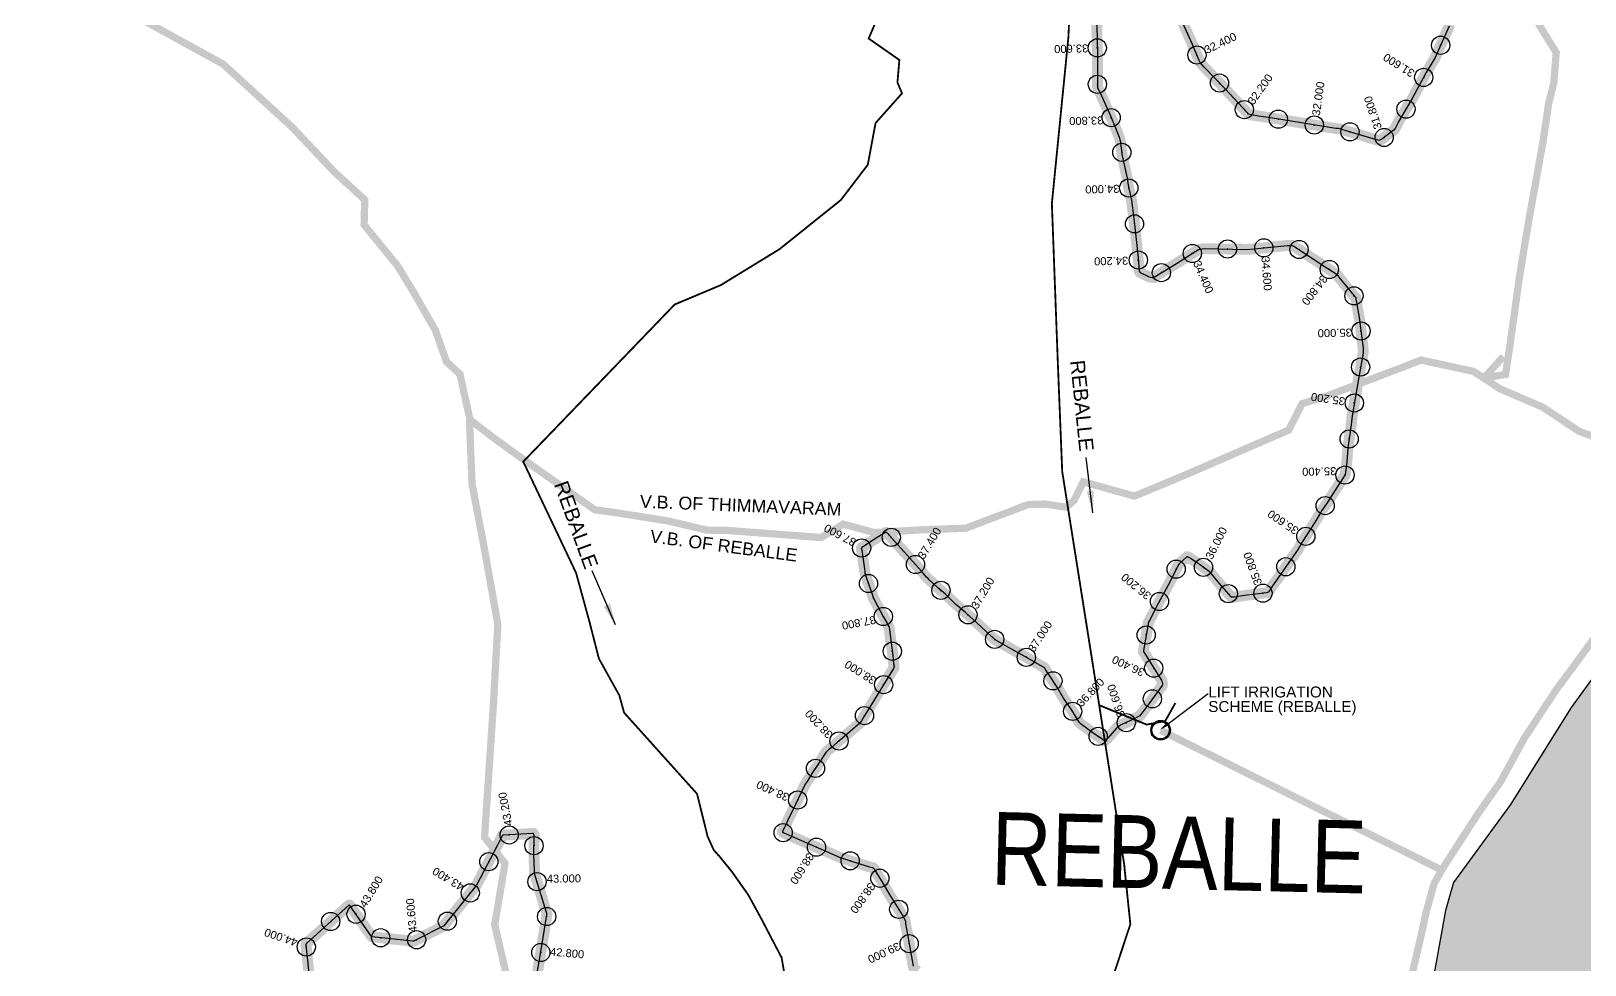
# Model space of a CAD drawing. Header units: millimetres. Extents: x 345922 to 402103, y 1833175 to 1858598.
# Drawn here: x 386246 to 390517, y 1841597 to 1844162 of the extents above; entities that cross this region are included whole.
import ezdxf
from ezdxf import colors
from ezdxf.entities.mleader import LeaderData, LeaderLine
from ezdxf.math import Vec2, Vec3

# ---------------------------------------------------------------- set-up
doc = ezdxf.new("R2010")
doc.units = ezdxf.units.MM
doc.header["$PDMODE"] = 32
doc.header["$PDSIZE"] = 50
doc.linetypes.add('JIS_02_1.0', pattern=[2, 1, -1])
for name, color, linetype in [('BND', 160, 'Continuous'), ('FRL', 3, 'Continuous'), ('points', 161, 'Continuous'), ('ROAD', 1, 'Continuous'), ('ROADS', 10, 'Continuous'), ('STREAM111', 4, 'Continuous'), ('TEXT', 7, 'Continuous')]:
    doc.layers.add(name, color=color, linetype=linetype)
doc.styles.add('FONT1', font='Arial')
doc.styles.get("Standard").update_dxf_attribs({"font": 'arial.ttf'})
doc.styles.add('style1', font='')
doc.styles.get('style1').set_extended_font_data('Bahnschrift Condensed')
doc.dimstyles.get("Standard").update_dxf_attribs({"dimtxt": 0.18, "dimasz": 0.18, "dimexe": 0.18, "dimexo": 0.0625, "dimgap": 0.09, "dimtad": 0, "dimtih": 1, "dimtoh": 1, "dimdec": 4, "dimzin": 0, "dimdsep": 46, "dimtxsty": 'Standard', "dimcen": 0.09, "dimadec": 0, "dimazin": 0, "dimtfac": 1, "dimtdec": 4, "dimtofl": 0, "dimtmove": 0, "dimatfit": 3, "dimfxl": 1, "dimtolj": 1, "dimtzin": 0, "dimarcsym": 0})

msp = doc.modelspace()

# ---------------------------------------------------------------- hatches: boundary and pattern name
at = {"linetype": 'Continuous'}
h = msp.add_hatch(color=190, dxfattribs=at)
edge = h.paths.add_edge_path(flags=16)
edge.add_arc((389350.7, 1842241.5), 23.8, 0, 360)
edge = h.paths.add_edge_path()
edge.add_arc((389350.7, 1842241.5), 26.9, 0, 360)
at = {"layer": 'STREAM111'}
h = msp.add_hatch(dxfattribs=at)
h.set_pattern_fill('DASH', color=4, scale=500, angle=45)
h.set_pattern_definition([(45, (0, 0), (7e-15, 88.3883476), [62.5, -62.5])])
h.paths.add_polyline_path([(375577, 1846618.8), (375905.4, 1846141.8), (376031.5, 1846235.4), (376238.7, 1846424), (376382.2, 1846548.7), (376544.5, 1846617.3), (376756.8, 1846710.8), (376931.6, 1846810.6), (377193.7, 1846997.7), (377346.3, 1847086.8), (377459.5, 1847142.5), (377543.2, 1847175), (377659.5, 1847195.2), (377800.6, 1847190.5), (377901.4, 1847168.9), (378061.1, 1847130.1), (378219.3, 1847068.2), (378488.3, 1847005.6), (378706.8, 1846933.8), (378853.6, 1846904.2), (379034.7, 1846840.3), (379412.9, 1846644.8), (379594, 1846566.8), (379861.6, 1846395.3), (380024.5, 1846245.1), (380277.1, 1845924.8), (380518.5, 1845543), (380731.7, 1845233.6), (380941.3, 1844797.4), (381122.3, 1844516.1), (381283.2, 1844222.8), (381319.4, 1843917.4), (381330.9, 1843655.6), (381348.5, 1843538.7), (381406.4, 1843204.5), (381427.2, 1843118), (381444.9, 1842896.9), (381490.1, 1842511), (381515.8, 1842328.4), (381541.3, 1842152.2), (381625.4, 1842051.3), (381644.8, 1841996.5), (381683.5, 1841927.1), (381698.1, 1841890), (381706.2, 1841848.1), (381706.2, 1841793.2), (381703, 1841666.6), (381725.6, 1841523.1), (381745, 1841410.2), (381762.7, 1841332.7), (381772.4, 1841274.7), (381783.7, 1841215), (381804.7, 1841158.5), (381885.8, 1841027.5), (381890.9, 1840970.9), (381904.1, 1840945.6), (381922.3, 1840918.3), (381944.6, 1840888.9), (381984.1, 1840845.4), (382067.9, 1840717.8), (382204.5, 1840565.2), (382288.3, 1840481.8), (382319.9, 1840433.9), (382347.5, 1840401.3), (382362.8, 1840378.9), (382390.3, 1840337.2), (382486.1, 1840296.4), (382532, 1840263.8), (382557.5, 1840237.4), (382590.7, 1840185.5), (382612.4, 1840149.3), (382645.5, 1840112.1), (382685.8, 1840086.3), (382734.4, 1840036.8), (382779.8, 1839993.4), (382838.8, 1839938.7), (382866.7, 1839905.7), (382931, 1839840.8), (382950.6, 1839794.4), (382998.2, 1839728.3), (383021.9, 1839679.8), (383041.6, 1839657), (383066.4, 1839638.5), (383092.2, 1839609.6), (383146, 1839521.8), (383230.4, 1839422.7), (383300.5, 1839363.2), (383351.5, 1839325.2), (383419, 1839286.7), (383500.2, 1839236.9), (383636.7, 1839211.5), (383757.6, 1839162.1), (383807, 1839124.3), (383841.7, 1839089.7), (383891.1, 1839047.7), (383925.8, 1839026.6), (384066.7, 1838990.9), (384297, 1838951.8), (384446.8, 1838919.1), (384529, 1838924.4), (384578.6, 1838939.1), (384622.9, 1838958.1), (384703.1, 1838953.9), (384975.7, 1838918.9), (385028.3, 1838895.6), (385074.9, 1838872.4), (385120.2, 1838851.1), (385227.6, 1838825.7), (385379, 1838824.7), (385407.7, 1838833.2), (385470.6, 1838854.5), (385533.5, 1838869.4), (385621.9, 1838867.3), (385756.2, 1838836.4), (385847.9, 1838816.2), (385948.9, 1838831.9), (386045.9, 1838831.9), (386102.4, 1838839.4), (386171.6, 1838852.2), (386230.2, 1838890.5), (386358.1, 1838899), (386408.2, 1838913.9), (386662.3, 1839013.8), (386777.9, 1839042.9), (386930.5, 1839097), (387043.9, 1839128.3), (387113, 1839133.7), (387166, 1839114.3), (387196.2, 1839098.1), (387250.2, 1839091.6), (387322.6, 1839089.5), (387561.1, 1839129.6), (387680.3, 1839140), (387815.1, 1839162.4), (387899.8, 1839178), (388210.9, 1839361.6), (388399.6, 1839422.5), (388566, 1839533.4), (388799.1, 1839644.2), (389371, 1839940.5), (389756.6, 1840142), (389900.1, 1840276.4), (390324.9, 1840968), (390748.2, 1841448.1), (391056.6, 1841849.3), (391459.4, 1842404.7), (391904.2, 1842927.8), (392069.2, 1843171.4), (392485.8, 1843818.6), (392665.2, 1844076.6), (392851.7, 1844456.3), (392988.3, 1844852.8), (393124.6, 1845254.1), (393253.7, 1845734.1), (393347, 1845920.4), (393433.7, 1846339), (393519.8, 1846747.4), (393684.8, 1847048.3), (393792.4, 1847206), (393928.7, 1847363.6), (394057.8, 1847442.4), (394690.4, 1847518.3), (395448.9, 1847598.5), (396554.7, 1848008.1), (396750.1, 1848154.6), (396882.2, 1848696.2), (396998.6, 1849328), (397493.6, 1849874.6), (397666.7, 1850001.3), (397769.7, 1850075.5), (397872.7, 1850221.3), (397978.5, 1850318.4), (398124.4, 1850467), (398253.1, 1850527), (398453.4, 1850613.8), (398605.1, 1850696.7), (398776.7, 1850770.7), (398912.1, 1850837.5), (399129.8, 1850947), (399345.5, 1851093.7), (399447, 1851144.3), (399656.3, 1851546), (399796.8, 1851759.2), (399813.2, 1851864.9), (399835.8, 1852149.9), (399859.2, 1852292.8), (399859.2, 1852365.6), (399847.5, 1852406.5), (399803.7, 1852514.3), (399735, 1852682), (399669.1, 1852885.3), (399610.5, 1853028.4), (399606.8, 1853088.8), (399610.5, 1853132.7), (399625.1, 1853189.3), (399657.4, 1853422.3), (399759.3, 1853772.8), (399801.7, 1853877.8), (399834.9, 1853953.3), (399922.5, 1854201.1), (400051.7, 1854553.4), (400103.9, 1854675.2), (400167.8, 1854785.3), (400295.4, 1854965), (400394.1, 1855092.5), (400486.9, 1855202.6), (400574, 1855289.6), (400655.2, 1855393.9), (400707.5, 1855480.9), (400788.7, 1855591), (400829.3, 1855695.3), (400800.3, 1855747.5), (400655.2, 1855834.5), (400626.2, 1855863.4), (400475.3, 1855921.4), (400262, 1855954.7), (400123.2, 1855775.6), (400036.4, 1855706.3), (399938.1, 1855579.2), (399782, 1855423.2), (399782, 1855423.2), (399648.9, 1855290.3), (399544.8, 1855157.5), (399418.3, 1854904.9), (399398, 1854857.5), (399382.2, 1854794.4), (399359.5, 1854653.6), (399370.8, 1854628.7), (399393.4, 1854592.6), (399431.8, 1854561), (399461.2, 1854524.9), (399486.1, 1854491), (399510.9, 1854439.1), (399508.6, 1854333.1), (399513.2, 1854247.3), (399517.7, 1854195.4), (399517.7, 1854129.9), (399495.1, 1854035.1), (399461.5, 1853962.7), (399343.9, 1853750), (399263.5, 1853571.4), (399239.7, 1853370.5), (399220.4, 1853181.5), (399229.4, 1853051.9), (399268, 1852935.8), (399303.8, 1852807.7), (399323.1, 1852715.6), (399355.9, 1852663.3), (399408, 1852504), (399435.5, 1852295.4), (399444.3, 1852095.2), (399425.1, 1851906.9), (399354.7, 1851736.8), (399314.8, 1851679.3), (399208.3, 1851550.6), (399103.4, 1851439.9), (398851.1, 1851234.4), (398759, 1851183.3), (398642, 1851136.6), (398430, 1851062.1), (398310.6, 1851006.6), (398217.3, 1850949.8), (398099.3, 1850866.9), (397882, 1850781.9), (397832.4, 1850725.1), (397804.7, 1850668.3), (397772.7, 1850586.8), (397755.2, 1850512.6), (397725.6, 1850420.7), (397686.4, 1850352.5), (397621.1, 1850272.7), (397440.6, 1850242.4), (397285.9, 1850243.2), (397222.7, 1850203.9), (397132.9, 1850125.4), (397007.8, 1849982.1), (396842.7, 1849749.6), (396827, 1849662.4), (396744.1, 1849438.2), (396635.8, 1849147.2), (396517.9, 1848864.6), (396474.6, 1848746.2), (396409, 1848626), (396335.1, 1848509), (396254.3, 1848417.1), (396026.7, 1848336.1), (395843.1, 1848284), (395795.2, 1848276.2), (395731.5, 1848257.9), (395645.2, 1848207.4), (395580.7, 1848158.7), (395423.7, 1848103.6), (395304.2, 1848033.8), (395205.7, 1847985.1), (395069.7, 1847925.5), (394998.5, 1847894.3), (394932.4, 1847853.5), (394657.7, 1847849.7), (394443.5, 1847865.1), (394158.1, 1847834.1), (393974.8, 1847763.5), (393824.4, 1847659.5), (393622.8, 1847494.9), (393458.2, 1847317.9), (393348.5, 1847179.9), (393155.3, 1846958), (392957.7, 1846727.4), (392773.2, 1846494.6), (392707.4, 1846387.2), (392630.4, 1846172.7), (392582.4, 1845941.2), (392553.8, 1845802.6), (392518.9, 1845722), (392446.9, 1845405.9), (392399, 1845166.1), (392333.7, 1844840.7), (392279.5, 1844693.2), (392170.9, 1844560.9), (392036.2, 1844326.3), (391942.7, 1844121.8), (391762.4, 1843813.2), (391599.4, 1843500.4), (391377.7, 1843259.1), (391013.5, 1842919.1), (390889.6, 1842795.5), (390654.6, 1842545.6), (390479.3, 1842304.1), (390312.8, 1842037.2), (390155.3, 1841823.2), (390133.9, 1841745.9), (390094.4, 1841528.7), (390016, 1841369.3), (389854.1, 1841171.9), (389790.5, 1841124.2), (389737.5, 1841060.7), (389616.7, 1840935.9), (389554.5, 1840853.8), (389431.9, 1840667.9), (389330.5, 1840558.2), (389163.6, 1840421), (389065.2, 1840318.8), (388934, 1840254.6), (388805.5, 1840207.4), (388651.7, 1840153.5), (388550.7, 1840125.9), (388422.1, 1840107.6), (388315.5, 1840090.3), (388267, 1840070.6), (388208, 1840043.1), (388107, 1839952.7), (388032.3, 1839887.1), (388024.6, 1839887.1), (387989.9, 1839894.9), (387961.6, 1839906.4), (387939.7, 1839905.1), (387902.5, 1839879.4), (387787.8, 1839816.4), (387706.8, 1839759.9), (387490.6, 1839667.2), (387271.9, 1839588.7), (387053.1, 1839523), (386750.8, 1839429.1), (386619.7, 1839389.3), (386412.6, 1839330.1), (386257, 1839312.1), (386131, 1839313.4), (386061.6, 1839312.1), (385958.9, 1839324.9), (385856.2, 1839340.8), (385803.7, 1839365.4), (385776.7, 1839367), (385728.9, 1839370.2), (385666.9, 1839365.4), (385560.1, 1839362.2), (385549.8, 1839364.6), (385538.6, 1839370.9), (385530.7, 1839380.5), (385511.6, 1839382.9), (385489.3, 1839378.9), (385320.8, 1839396.6), (384973.2, 1839431.9), (384691.7, 1839436.7), (384652.3, 1839428.5), (384641, 1839428.5), (384631, 1839409.7), (384602.1, 1839406), (384454, 1839422.3), (384211.5, 1839496.4), (384038.2, 1839567.8), (383876.1, 1839675.9), (383766.9, 1839732.3), (383620.2, 1839824.7), (383568.5, 1839862.4), (383475, 1839969.7), (383347.6, 1840109.2), (383210.5, 1840248.2), (383043.3, 1840405.5), (382951.8, 1840496.9), (382812.5, 1840698), (382768.8, 1840763.5), (382727, 1840807.2), (382689.3, 1840854.8), (382659.4, 1840902.5), (382572.6, 1840983.4), (382548, 1841001.9), (382509.7, 1841020.4), (382473.9, 1841036.4), (382449.2, 1841043.8), (382414.7, 1841043.8), (382403.6, 1841038.9), (382387.5, 1841029), (382361.6, 1841016.7), (382344.3, 1841017.9), (382325.8, 1841020.4), (382313.5, 1841022.8), (382299.9, 1841029), (382293.7, 1841031.5), (382281.4, 1841043.8), (382270.3, 1841069.7), (382235.7, 1841140.3), (382233.2, 1841157.6), (382225.8, 1841182.2), (382218.4, 1841209.3), (382218.4, 1841269.7), (382214.7, 1841289.5), (382196.2, 1841365.1), (382194.9, 1841382.3), (382188.8, 1841418.1), (382181.4, 1841441.5), (382175.2, 1841463.7), (382167.8, 1841488.4), (382157.9, 1841508.1), (382132, 1841542.6), (382095.8, 1841609.8), (382067.6, 1841624.5), (382040.6, 1841631.8), (382002.6, 1841639.2), (381977.6, 1841647.8), (381941.9, 1841666.8), (381925.2, 1841694.3), (381913.2, 1841728.9), (381885.7, 1841819.8), (381860.5, 1841928.9), (381859.3, 1841955.3), (381859.3, 1841969.6), (381860.5, 1841992.3), (381882.1, 1842041.3), (381908.4, 1842121.8), (381915.6, 1842150.5), (381916.8, 1842172.1), (381908.4, 1842199.6), (381875.3, 1842269), (381865.7, 1842297.6), (381844.7, 1842335.7), (381821.8, 1842381.8), (381818, 1842437.1), (381812.2, 1842571.1), (381812.2, 1842645.5), (381818, 1842779.4), (381819.9, 1842857.6), (381835.1, 1842926.2), (381842.8, 1843075.5), (381837.1, 1843144.2), (381825.6, 1843199.4), (381797, 1843308.1), (381794.3, 1843356.2), (381785.9, 1843407.5), (381779.9, 1843469.5), (381770.4, 1843551.7), (381766.8, 1843698.6), (381753.7, 1843798.7), (381716.3, 1843823), (381667.3, 1843941.1), (381622.7, 1844089.8), (381544.4, 1844421.8), (381503.4, 1844633.7), (381417.8, 1844942.2), (381392.4, 1845025), (381249.5, 1845377.7), (381113, 1845632.5), (380988.4, 1845905.1), (380881.7, 1846142.1), (380609.3, 1846442.2), (380390.8, 1846651.7), (380281.8, 1846776.7), (380168.3, 1846846.2), (380063.9, 1846871.7), (379950.4, 1846878.6), (379704.1, 1846971.8), (379507.1, 1847032), (379182.5, 1847129.2), (378882.2, 1847227.8), (378763.4, 1847285.7), (378605.5, 1847358), (378396.6, 1847426.4), (378228.5, 1847472.7), (378090.9, 1847507.4), (377969.2, 1847532), (377732.5, 1847550.2), (377636.5, 1847552.4), (377526.7, 1847538.7), (377490.1, 1847513.6), (377437.5, 1847506.8), (377378.1, 1847511.3), (377263.7, 1847522.7), (377211.1, 1847513.6), (377158.6, 1847502.2), (377071.7, 1847483.9), (376993.9, 1847458.8), (376888.7, 1847413.1), (376822.4, 1847374.3), (376710, 1847298.5), (376680.3, 1847261.9), (376641.4, 1847220.8), (376588.8, 1847198), (376416.8, 1847133.7), (376268.2, 1847110.9), (376174.4, 1847049.2), (376071.3, 1846904.8), (375938.7, 1846776.9), (375657.1, 1846659.9)])

# ---------------------------------------------------------------- linework, layer by layer
at = {"color": 190, "linetype": 'Continuous', "const_width": 20}
msp.add_lwpolyline([(390121.6, 1841858.2), (389350.7, 1842241.5)], dxfattribs=at)
at = {"layer": 'BND', "linetype": 'JIS_02_1.0', "lineweight": 30, "ltscale": 50, "const_width": 20}
for points in [[(390380.3, 1844196.4), (390438.1, 1844103.2), (390431.2, 1844020), (390417.2, 1843963.4), (390401.7, 1843858.3), (390360.7, 1843631.1), (390337.1, 1843487.5), (390310.1, 1843294.1), (390298.8, 1843219), (390239.1, 1843208.7), (390210.7, 1843227.3), (390067.4, 1843258.4), (389808.1, 1843159.8), (389739.8, 1843138.7), (389702.9, 1843066.2), (389547.1, 1842998.7), (389418.1, 1842942.6), (389278.7, 1842884.7), (389138.3, 1842923.9), (389112.5, 1842872.4), (389091.7, 1842854.2), (389033.4, 1842862.8), (388986.8, 1842861.5), (388815.1, 1842796.4), (388694.7, 1842792.2), (388564.6, 1842784.5), (388478.5, 1842807.6), (388418, 1842770.9), (388158.9, 1842790.4), (388104.3, 1842791.2), (387996.3, 1842816.5), (387863.2, 1842837.7), (387795.8, 1842847), (387577.1, 1843001.5), (387515.5, 1843046.3), (387452.7, 1843094.5), (387452.7, 1843094.5), (387425.1, 1843219.8), (387388, 1843253.9), (387357.7, 1843339.8), (387299.5, 1843441.8), (387253.9, 1843516.9), (387161.7, 1843629.9), (387163.5, 1843699.1), (387081.8, 1843773.3), (386963.5, 1843898.6), (386773.9, 1844071.8), (386675.6, 1844125.5), (386496.4, 1844224.3)], [(390380.3, 1844196.4), (390438.1, 1844103.2), (390431.2, 1844020), (390417.2, 1843963.4), (390401.7, 1843858.3), (390360.7, 1843631.1), (390337.1, 1843487.5), (390310.1, 1843294.1), (390298.8, 1843219), (390239.1, 1843208.7), (390284, 1843179.2), (390401.2, 1843128.8), (390502.2, 1843061.8), (390779.6, 1842965.2), (390886.9, 1842887.7), (390743.7, 1842733.5), (390705, 1842694.2)], [(390292.7, 1843268.1), (390239.1, 1843208.7), (390210.7, 1843227.3), (390067.4, 1843258.4), (389808.1, 1843159.8), (389739.8, 1843138.7), (389702.9, 1843066.2), (389547.1, 1842998.7), (389418.1, 1842942.6), (389278.7, 1842884.7), (389138.3, 1842923.9), (389112.5, 1842872.4), (389091.7, 1842854.2), (389033.4, 1842862.8), (388986.8, 1842861.5), (388815.1, 1842796.4), (388694.7, 1842792.2), (388564.6, 1842784.5), (388478.5, 1842807.6), (388418, 1842770.9), (388158.9, 1842790.4), (388104.3, 1842791.2), (387996.3, 1842816.5), (387863.2, 1842837.7), (387795.8, 1842847), (387577.1, 1843001.5), (387515.5, 1843046.3), (387452.7, 1843094.5), (387452.7, 1843094.5), (387436.9, 1843166.4)], [(390779.6, 1842965.2), (390502.2, 1843061.8), (390401.2, 1843128.8), (390284, 1843179.2), (390239.1, 1843208.7)], [(387781.6, 1839801.2), (387720, 1839833), (387710.6, 1839944.8), (387712.6, 1840024.2), (387704, 1840092.3), (387707.5, 1840231.6), (387739.1, 1840390.2), (387740.2, 1840433.5), (387741, 1840464.8), (387704.2, 1840474.3), (387679.5, 1840735.7), (387660.3, 1840916.2), (387638.4, 1841100.8), (387640.3, 1841176.2), (387606.4, 1841338.3), (387520.6, 1841707.1), (387548.8, 1841875.9), (387492.7, 1841947.5), (387517, 1842311.7), (387529.3, 1842532.2), (387493.5, 1842732.8), (387458.3, 1842918.7), (387451.3, 1843093), (387451.3, 1843093)], [(390035.2, 1841543.5), (390065.4, 1841672.2), (390081.3, 1841744.7), (390102.3, 1841820.3), (390126.1, 1841862), (390222.7, 1842011.8), (390285.4, 1842100.6), (390349.8, 1842218.9), (390437.7, 1842352.2), (390490.9, 1842424), (390580.8, 1842547)]]:
    msp.add_lwpolyline(points, dxfattribs=at)
at = {"layer": 'FRL', "color": 84, "const_width": 30}
for points in [[(388681.7, 1841579.2), (388674.2, 1841585.8), (388672.3, 1841588.4), (388670.9, 1841592.9), (388666, 1841618.7), (388655.5, 1841680.3), (388649.3, 1841709.4), (388649.3, 1841715.1), (388648.3, 1841719.1), (388644.6, 1841726.7), (388626.7, 1841756.5), (388603.5, 1841792.9), (388587.5, 1841821.6), (388568.4, 1841852.3), (388563.1, 1841860.7), (388561.7, 1841862.5), (388558.5, 1841864.1), (388550.6, 1841866.2), (388524.2, 1841874.1), (388469.7, 1841892.2), (388423.8, 1841911.8), (388363.9, 1841938.2), (388315.1, 1841959.2), (388313.6, 1841960.1), (388312.3, 1841960.6), (388311.8, 1841961.2), (388311.8, 1841962.2), (388311.8, 1841963.5), (388312.3, 1841964.9), (388313.7, 1841967.6), (388316.9, 1841974.4), (388321.5, 1841983.9), (388327.4, 1841997.2), (388339.8, 1842021.5), (388362.2, 1842068.6), (388374, 1842093.6), (388379, 1842100.8), (388392.6, 1842122.2), (388415.5, 1842156.3), (388430.6, 1842180.6), (388434.5, 1842184.4), (388438.2, 1842188), (388445.6, 1842193.6), (388462.8, 1842208.4), (388476.5, 1842220.1), (388518.9, 1842256), (388521.2, 1842257.9), (388524.2, 1842260.8), (388528.8, 1842267.3), (388535.8, 1842279.8), (388551.5, 1842305.3), (388584.3, 1842358.6), (388616.9, 1842411.3), (388617.9, 1842413.5), (388618.1, 1842415), (388618.1, 1842417.1), (388617, 1842424.3), (388615.9, 1842435.4), (388614.9, 1842447), (388605.3, 1842517), (388605.2, 1842518.7), (388604.8, 1842522.4), (388604.3, 1842524.8), (388603, 1842527.1), (388600.8, 1842532.4), (388588.5, 1842554.2), (388563.8, 1842600.2), (388560.5, 1842604.9), (388557.9, 1842615.4), (388538.3, 1842672.4), (388537.4, 1842676.6), (388535.6, 1842691.1), (388529.3, 1842736.6), (388528.4, 1842739.3), (388528.5, 1842740.8), (388529.2, 1842742.5), (388530, 1842743.6), (388532, 1842745), (388536.3, 1842747), (388567.4, 1842768), (388592.5, 1842783.4), (388593.7, 1842784.4), (388595.3, 1842784.8), (388597, 1842784.7), (388598.7, 1842784.1), (388600, 1842783.3), (388602.2, 1842780.7), (388603.6, 1842779.4), (388606.1, 1842776.7), (388619.5, 1842760.7), (388637.8, 1842740.5), (388661.7, 1842714.1), (388693.4, 1842678.7), (388707, 1842661.8), (388710.7, 1842658.8), (388714.8, 1842655.1), (388737.5, 1842633.8), (388759.2, 1842615.1), (388787, 1842588.1), (388814.1, 1842565.2), (388857.8, 1842525.2), (388887, 1842498.1), (388889.6, 1842495.9), (388892.2, 1842493.5), (388895.8, 1842490.1), (388911.1, 1842481.5), (388942.7, 1842463.6), (388977.8, 1842444.1), (389025.4, 1842416.7), (389028.2, 1842415), (389030.6, 1842413.7), (389032.4, 1842411.6), (389034.3, 1842408.2), (389047, 1842388.8), (389066.9, 1842359.4), (389084.2, 1842329.2), (389107, 1842296.3), (389126.7, 1842263.7), (389127.6, 1842262.3), (389128.7, 1842261.4), (389130.1, 1842259.7), (389132.9, 1842257.6), (389147.3, 1842247.6), (389168.3, 1842232), (389192, 1842215.7), (389193.7, 1842214.5), (389196, 1842213.2), (389197.6, 1842213.2), (389198.9, 1842213.6), (389200.1, 1842214.5), (389201.3, 1842216), (389204.6, 1842219), (389229.6, 1842247.2), (389231.2, 1842248.7), (389233.2, 1842250.7), (389236.6, 1842253), (389240.5, 1842255.1), (389256.4, 1842262.3), (389274.7, 1842271.1), (389291.9, 1842280.6), (389293.8, 1842281), (389295.9, 1842283.4), (389311, 1842304.1), (389355, 1842364.3), (389355.7, 1842367.6), (389355.9, 1842370), (389355, 1842373.9), (389354.1, 1842375.3), (389353.3, 1842379.3), (389344.9, 1842392.3), (389333.5, 1842409.5), (389305.2, 1842455.3), (389303.6, 1842457.1), (389303.6, 1842459.8), (389304.6, 1842465.9), (389316.5, 1842533), (389316.7, 1842535.3), (389317.4, 1842538.6), (389319.9, 1842542.9), (389344.4, 1842589.5), (389376.9, 1842649.8), (389398.7, 1842695), (389400.6, 1842697.8), (389404.6, 1842701.3), (389421.4, 1842716.4), (389422.9, 1842717.8), (389425.2, 1842717.8), (389426.9, 1842717.1), (389429.9, 1842714.9), (389453.5, 1842699.8), (389481.3, 1842679.6), (389485.8, 1842676.5), (389512.5, 1842644.4), (389544.6, 1842608), (389545.6, 1842607), (389547.8, 1842606.7), (389553, 1842607.2), (389581.5, 1842611.6), (389641.9, 1842619.3), (389644.4, 1842619.6), (389646.2, 1842620.6), (389650.7, 1842626.3), (389657.9, 1842638.2), (389676.1, 1842662.9), (389695, 1842690.7), (389702.8, 1842702.7), (389728.8, 1842738.6), (389740.9, 1842760.3), (389775.1, 1842814), (389790.1, 1842838.6), (389792.6, 1842844), (389806.4, 1842863.2), (389817.4, 1842880.8), (389839, 1842913.8), (389854.5, 1842937.7), (389855.6, 1842939.3), (389858, 1842943.5), (389859.7, 1842956.9), (389862.4, 1842978), (389865.5, 1843017.6), (389874.6, 1843080.6), (389876.9, 1843105.4), (389895.5, 1843211.5), (389907.1, 1843277.4), (389907.1, 1843281.9), (389907.1, 1843285.3), (389907.1, 1843292.2), (389903.9, 1843318.5), (389896.6, 1843375.4), (389887.8, 1843421.5), (389887.4, 1843426.1), (389887, 1843430.1), (389882.3, 1843434.5), (389840.6, 1843486), (389839.7, 1843488.3), (389838, 1843490.9), (389832.9, 1843495.2), (389800.4, 1843516.5), (389719.5, 1843569.8), (389716.5, 1843571.5), (389711.7, 1843573.6), (389707.3, 1843573.2), (389699.1, 1843573.2), (389680.7, 1843571.5), (389608.1, 1843563.9), (389586.8, 1843562.5), (389470, 1843564.5), (389465.1, 1843563.7), (389459.6, 1843562.8), (389454.9, 1843561.8), (389448, 1843557.6), (389394.1, 1843524), (389336.1, 1843488.4), (389332, 1843485.3), (389327.5, 1843485.7), (389321.7, 1843486.4), (389317.2, 1843487.7), (389294.2, 1843499.4), (389292.1, 1843502.5), (389288.9, 1843538.9), (389279.1, 1843632.2), (389270.7, 1843698), (389261.4, 1843739.1), (389259, 1843757.7), (389245.2, 1843819.6), (389239.9, 1843861.2), (389237, 1843870.4), (389233.5, 1843879.6), (389226.8, 1843896.5), (389212.6, 1843929.7), (389185.2, 1843990.9), (389177.6, 1844006.7), (389177, 1844012.8), (389177, 1844021.5), (389177.1, 1844099.7), (389174.2, 1844216.3)], [(389408.1, 1844192.6), (389438.6, 1844125), (389456.8, 1844081.6), (389457.3, 1844079.5), (389459.4, 1844076), (389470.3, 1844063.5), (389527.9, 1844003.5), (389588.2, 1843938.7), (389590.1, 1843937), (389592.6, 1843934.1), (389599.8, 1843931.9), (389620.4, 1843928.8), (389652.7, 1843923.8), (389737.9, 1843909.9), (389832.6, 1843894.2), (389839.9, 1843894.2), (389870.1, 1843885.7), (389941.5, 1843864.2), (389947.3, 1843862.3), (389950.1, 1843862), (389953.3, 1843862.7), (389957.6, 1843864), (389967, 1843871.5), (389976.7, 1843879.4), (389986.8, 1843886.9), (389991.7, 1843889.7), (389995.3, 1843895), (390005.4, 1843915.1), (390042.4, 1843976.6), (390081, 1844048.2), (390105.3, 1844089.2), (390143.9, 1844176), (390144.3, 1844179.1)], [(387013.6, 1841538), (387002, 1841652.8), (387002.1, 1841653.6), (387002.4, 1841654.5), (387002.9, 1841655.4), (387003.4, 1841656.1), (387004.1, 1841656.9), (387119.3, 1841760.6), (387119.9, 1841761.1), (387120.5, 1841761.3), (387121.1, 1841761.3), (387121.6, 1841761.3), (387122, 1841760.9), (387122.5, 1841760.4), (387182.3, 1841675), (387182.9, 1841674.6), (387183.4, 1841674.2), (387184.1, 1841673.9), (387295.6, 1841661.9), (387296.7, 1841661.9), (387297.8, 1841661.9), (387299.3, 1841662.5), (387308.5, 1841667.2), (387376.8, 1841702), (387377.9, 1841702.4), (387379.1, 1841703.2), (387380.4, 1841704.3), (387440.3, 1841778), (387466.9, 1841811.5), (387467.9, 1841812.6), (387469, 1841814.1), (387470.6, 1841816.2), (387528.3, 1841925.8), (387541.2, 1841951.5), (387541.6, 1841952.1), (387542.2, 1841952.7), (387542.8, 1841952.8), (387544.6, 1841953), (387624.7, 1841957.7), (387626.8, 1841957.4), (387627.6, 1841956.5), (387628.2, 1841955.2), (387628.8, 1841951.9), (387628.6, 1841900.2), (387629.9, 1841856), (387629.9, 1841853.5), (387629.9, 1841851.1), (387629.9, 1841848.6), (387632.7, 1841838.5), (387663, 1841740.6), (387663.9, 1841738.6), (387664.2, 1841737.5), (387664.2, 1841736.1), (387664, 1841734.5), (387662.4, 1841723.1), (387649.5, 1841644), (387637.7, 1841574.1)]]:
    msp.add_lwpolyline(points, dxfattribs=at)
at = {"layer": 'FRL', "color": 82}
for points in [[(389174.2, 1844216.3), (389177.1, 1844099.7), (389177, 1844021.5), (389177, 1844012.8), (389177.6, 1844006.7), (389185.2, 1843990.9), (389212.6, 1843929.7), (389226.8, 1843896.5), (389233.5, 1843879.6), (389237, 1843870.4), (389239.9, 1843861.2), (389245.2, 1843819.6), (389259, 1843757.7), (389261.4, 1843739.1), (389270.7, 1843698), (389279.1, 1843632.2), (389288.9, 1843538.9), (389292.1, 1843502.5), (389294.2, 1843499.4), (389317.2, 1843487.7), (389321.7, 1843486.4), (389327.5, 1843485.7), (389332, 1843485.3), (389336.1, 1843488.4), (389394.1, 1843524), (389448, 1843557.6), (389454.9, 1843561.8), (389459.6, 1843562.8), (389465.1, 1843563.7), (389470, 1843564.5), (389586.8, 1843562.5), (389608.1, 1843563.9), (389680.7, 1843571.5), (389699.1, 1843573.2), (389707.3, 1843573.2), (389711.7, 1843573.6), (389716.5, 1843571.5), (389719.5, 1843569.8), (389800.4, 1843516.5), (389832.9, 1843495.2), (389838, 1843490.9), (389839.7, 1843488.3), (389840.6, 1843486), (389882.3, 1843434.5), (389887, 1843430.1), (389887.4, 1843426.1), (389887.8, 1843421.5), (389896.6, 1843375.4), (389903.9, 1843318.5), (389907.1, 1843292.2), (389907.1, 1843285.3), (389907.1, 1843281.9), (389907.1, 1843277.4), (389895.5, 1843211.5), (389876.9, 1843105.4), (389874.6, 1843080.6), (389865.5, 1843017.6), (389862.4, 1842978), (389859.7, 1842956.9), (389858, 1842943.5), (389855.6, 1842939.3), (389854.5, 1842937.7), (389839, 1842913.8), (389817.4, 1842880.8), (389806.4, 1842863.2), (389792.6, 1842844), (389790.1, 1842838.6), (389775.1, 1842814), (389740.9, 1842760.3), (389728.8, 1842738.6), (389702.8, 1842702.7), (389695, 1842690.7), (389676.1, 1842662.9), (389657.9, 1842638.2), (389650.7, 1842626.3), (389646.2, 1842620.6), (389644.4, 1842619.6), (389641.9, 1842619.3), (389581.5, 1842611.6), (389553, 1842607.2), (389547.8, 1842606.7), (389545.6, 1842607), (389544.6, 1842608), (389512.5, 1842644.4), (389485.8, 1842676.5), (389481.3, 1842679.6), (389453.5, 1842699.8), (389429.9, 1842714.9), (389426.9, 1842717.1), (389425.2, 1842717.8), (389422.9, 1842717.8), (389421.4, 1842716.4), (389404.6, 1842701.3), (389400.6, 1842697.8), (389398.7, 1842695), (389376.9, 1842649.8), (389344.4, 1842589.5), (389319.9, 1842542.9), (389317.4, 1842538.6), (389316.7, 1842535.3), (389316.5, 1842533), (389304.6, 1842465.9), (389303.6, 1842459.8), (389303.6, 1842457.1), (389305.2, 1842455.3), (389333.5, 1842409.5), (389344.9, 1842392.3), (389353.3, 1842379.3), (389354.1, 1842375.3), (389355, 1842373.9), (389355.9, 1842370), (389355.7, 1842367.6), (389355, 1842364.3), (389311, 1842304.1), (389295.9, 1842283.4), (389293.8, 1842281), (389291.9, 1842280.6), (389274.7, 1842271.1), (389256.4, 1842262.3), (389240.5, 1842255.1), (389236.6, 1842253), (389233.2, 1842250.7), (389231.2, 1842248.7), (389229.6, 1842247.2), (389204.6, 1842219), (389201.3, 1842216), (389200.1, 1842214.5), (389198.9, 1842213.6), (389197.6, 1842213.2), (389196, 1842213.2), (389193.7, 1842214.5), (389192, 1842215.7), (389168.3, 1842232), (389147.3, 1842247.6), (389132.9, 1842257.6), (389130.1, 1842259.7), (389128.7, 1842261.4), (389127.6, 1842262.3), (389126.7, 1842263.7), (389107, 1842296.3), (389084.2, 1842329.2), (389066.9, 1842359.4), (389047, 1842388.8), (389034.3, 1842408.2), (389032.4, 1842411.6), (389030.6, 1842413.7), (389028.2, 1842415), (389025.4, 1842416.7), (388977.8, 1842444.1), (388942.7, 1842463.6), (388911.1, 1842481.5), (388895.8, 1842490.1), (388892.2, 1842493.5), (388889.6, 1842495.9), (388887, 1842498.1), (388857.8, 1842525.2), (388814.1, 1842565.2), (388787, 1842588.1), (388759.2, 1842615.1), (388737.5, 1842633.8), (388714.8, 1842655.1), (388710.7, 1842658.8), (388707, 1842661.8), (388693.4, 1842678.7), (388661.7, 1842714.1), (388637.8, 1842740.5), (388619.5, 1842760.7), (388606.1, 1842776.7), (388603.6, 1842779.4), (388602.2, 1842780.7), (388600, 1842783.3), (388598.7, 1842784.1), (388597, 1842784.7), (388595.3, 1842784.8), (388593.7, 1842784.4), (388592.5, 1842783.4), (388567.4, 1842768), (388536.3, 1842747), (388532, 1842745), (388530, 1842743.6), (388529.2, 1842742.5), (388528.5, 1842740.8), (388528.4, 1842739.3), (388529.3, 1842736.6), (388535.6, 1842691.1), (388537.4, 1842676.6), (388538.3, 1842672.4), (388557.9, 1842615.4), (388560.5, 1842604.9), (388563.8, 1842600.2), (388588.5, 1842554.2), (388600.8, 1842532.4), (388603, 1842527.1), (388604.3, 1842524.8), (388604.8, 1842522.4), (388605.2, 1842518.7), (388605.3, 1842517), (388614.9, 1842447), (388615.9, 1842435.4), (388617, 1842424.3), (388618.1, 1842417.1), (388618.1, 1842415), (388617.9, 1842413.5), (388616.9, 1842411.3), (388584.3, 1842358.6), (388551.5, 1842305.3), (388535.8, 1842279.8), (388528.8, 1842267.3), (388524.2, 1842260.8), (388521.2, 1842257.9), (388518.9, 1842256), (388476.5, 1842220.1), (388462.8, 1842208.4), (388445.6, 1842193.6), (388438.2, 1842188), (388434.5, 1842184.4), (388430.6, 1842180.6), (388415.5, 1842156.3), (388392.6, 1842122.2), (388379, 1842100.8), (388374, 1842093.6), (388362.2, 1842068.6), (388339.8, 1842021.5), (388327.4, 1841997.2), (388321.5, 1841983.9), (388316.9, 1841974.4), (388313.7, 1841967.6), (388312.3, 1841964.9), (388311.8, 1841963.5), (388311.8, 1841962.2), (388311.8, 1841961.2), (388312.3, 1841960.6), (388313.6, 1841960.1), (388315.1, 1841959.2), (388363.9, 1841938.2), (388423.8, 1841911.8), (388469.7, 1841892.2), (388524.2, 1841874.1), (388550.6, 1841866.2), (388558.5, 1841864.1), (388561.7, 1841862.5), (388563.1, 1841860.7), (388568.4, 1841852.3), (388587.5, 1841821.6), (388603.5, 1841792.9), (388626.7, 1841756.5), (388644.6, 1841726.7), (388648.3, 1841719.1), (388649.3, 1841715.1), (388649.3, 1841709.4), (388655.5, 1841680.3), (388666, 1841618.7), (388670.9, 1841592.9)], [(390143.9, 1844176), (390105.3, 1844089.2), (390081, 1844048.2), (390042.4, 1843976.6), (390005.4, 1843915.1), (389995.3, 1843895), (389991.7, 1843889.7), (389986.8, 1843886.9), (389976.7, 1843879.4), (389967, 1843871.5), (389957.6, 1843864), (389953.3, 1843862.7), (389950.1, 1843862), (389947.3, 1843862.3), (389941.5, 1843864.2), (389870.1, 1843885.7), (389839.9, 1843894.2), (389832.6, 1843894.2), (389737.9, 1843909.9), (389652.7, 1843923.8), (389620.4, 1843928.8), (389599.8, 1843931.9), (389592.6, 1843934.1), (389590.1, 1843937), (389588.2, 1843938.7), (389527.9, 1844003.5), (389470.3, 1844063.5), (389459.4, 1844076), (389457.3, 1844079.5), (389456.8, 1844081.6), (389438.6, 1844125), (389408.1, 1844192.6)], [(387637.7, 1841574.1), (387649.5, 1841644), (387662.4, 1841723.1), (387664, 1841734.5), (387664.2, 1841736.1), (387664.2, 1841737.5), (387663.9, 1841738.6), (387663, 1841740.6), (387632.7, 1841838.5), (387629.9, 1841848.6), (387629.9, 1841851.1), (387629.9, 1841853.5), (387629.9, 1841856), (387628.6, 1841900.2), (387628.8, 1841951.9), (387628.2, 1841955.2), (387627.6, 1841956.5), (387626.8, 1841957.4), (387624.7, 1841957.7), (387544.6, 1841953), (387542.8, 1841952.8), (387542.2, 1841952.7), (387541.6, 1841952.1), (387541.2, 1841951.5), (387528.3, 1841925.8), (387470.6, 1841816.2), (387469, 1841814.1), (387467.9, 1841812.6), (387466.9, 1841811.5), (387440.3, 1841778), (387380.4, 1841704.3), (387379.1, 1841703.2), (387377.9, 1841702.4), (387376.8, 1841702), (387308.5, 1841667.2), (387299.3, 1841662.5), (387297.8, 1841661.9), (387296.7, 1841661.9), (387295.6, 1841661.9), (387184.1, 1841673.9), (387183.4, 1841674.2), (387182.9, 1841674.6), (387182.3, 1841675), (387122.5, 1841760.4), (387122, 1841760.9), (387121.6, 1841761.3), (387121.1, 1841761.3), (387120.5, 1841761.3), (387119.9, 1841761.1), (387119.3, 1841760.6), (387004.1, 1841656.9), (387003.4, 1841656.1), (387002.9, 1841655.4), (387002.4, 1841654.5), (387002.1, 1841653.6), (387002, 1841652.8), (387013.6, 1841538)]]:
    msp.add_lwpolyline(points, dxfattribs=at)
at = {"layer": 'points', "color": 190}
for radius in [26.9, 26.9, 23.8, 23.8]:
    msp.add_circle((389350.7, 1842241.5), radius, dxfattribs=at)
at = {"layer": 'points'}
for p in [(389176.7, 1844116), (389450.6, 1844096.4), (390120.4, 1844123.3), (389177, 1844016), (389512.6, 1844019.4), (390073.9, 1844034.9), (389215, 1843924.2), (389581, 1843946.5), (389674.4, 1843920.3), (390025, 1843947.7), (389773.1, 1843904.1), (389871.1, 1843885.5), (389965.2, 1843870), (389244, 1843829.2), (389263.2, 1843731.1), (389279.1, 1843632.5), (389289.4, 1843533.1), (389437.9, 1843551.3), (389534.6, 1843563.4), (389634.4, 1843566.7), (389731, 1843562.3), (389352.9, 1843498.7), (389814.5, 1843507.3), (389882, 1843434.9), (389901.4, 1843338.2), (389900.4, 1843239.2), (389883.1, 1843140.7), (389868.9, 1843041.7), (389857.5, 1842942.5), (389803.1, 1842858.6), (388610.5, 1842771.4), (389749.7, 1842774.1), (388529, 1842742.1), (388677.1, 1842696.9), (389393.4, 1842684), (389468.6, 1842688.9), (389694.9, 1842690.6), (388547.9, 1842644.6), (388747, 1842625.7), (389347.5, 1842595.2), (389537, 1842616.6), (389631.9, 1842618), (388588.6, 1842553.9), (388821.2, 1842558.7), (388894.8, 1842491), (389311.2, 1842503.2), (388613.3, 1842458.5), (388981.8, 1842441.8), (389331.9, 1842412.1), (388589.4, 1842366.9), (389054.8, 1842377.3), (389328.2, 1842327.7), (388536.9, 1842281.7), (389108.9, 1842293.3), (389256.4, 1842262.2), (388466.8, 1842211.8), (389179, 1842224.6), (388402.4, 1842136.7), (388353.3, 1842049.9), (387560.4, 1841953.9), (388313.3, 1841960.2), (387628.7, 1841924.4), (388404.9, 1841920.2), (387504.3, 1841880.3), (388497.6, 1841882.9), (387636.8, 1841825.4), (388579.2, 1841834.9), (387453.4, 1841794.6), (388631, 1841749.4), (387069.9, 1841716.1), (387139.6, 1841736), (387390.6, 1841716.8), (387663.3, 1841729.7), (387207.4, 1841671.4), (387306, 1841665.9), (388659.8, 1841655.2), (387002.7, 1841646.1), (387647.3, 1841631)]:
    msp.add_point(p, dxfattribs=at)
at = {"layer": 'ROADS', "const_width": 5}
for points in [[(388320.4, 1841550.8), (388309.2, 1841616.6), (388254.1, 1841722.2), (388217.9, 1841788.6), (388173, 1841852.2), (388138.2, 1841895.1), (388122.7, 1841912.4), (388105.9, 1841949.2), (388076.7, 1842066.8), (387876.3, 1842289.7), (387868.5, 1842317.8), (387863.1, 1842337.3), (387806.9, 1842438.5), (387781.5, 1842537.7), (387744.2, 1842673.9), (387599.1, 1842979.3), (388015.3, 1843411.1), (388142.4, 1843464.5), (388303.8, 1843563.4), (388472.2, 1843698.4), (388546, 1843795), (388567.3, 1843909.5), (388640, 1843991.2), (388627.5, 1844021.3), (388632.8, 1844082.8), (388548.4, 1844141.7), (388598.7, 1844260.1)], [(389101.2, 1844228.3), (389097.3, 1844145.2), (389051.9, 1843688.7), (389067.9, 1843259.8), (389080.3, 1842952.3), (389165.2, 1842417.2), (389179.6, 1842325.8), (389250.3, 1841875), (389267.6, 1841708.5), (389134.1, 1841305.3)], [(389182, 1842310.4), (389312.4, 1842257), (389363.4, 1842266.6), (389391.4, 1842316.3)]]:
    msp.add_lwpolyline(points, dxfattribs=at)
at = {"layer": 'STREAM111', "color": 4}
msp.add_lwpolyline([(390654.6, 1842545.6), (390479.3, 1842304.1), (390312.8, 1842037.2), (390155.3, 1841823.2), (390133.9, 1841745.9), (390094.4, 1841528.7)], dxfattribs=at)

# ---------------------------------------------------------------- texts
at = {"layer": 'points', "color": 1}
for s, rotation, p in [('32.400', 25.6689, (389477.5, 1844099)), ('33.600', 181.2581, (389151.9, 1844125.8)), ('31.600', 147.8322, (390051, 1844052.6)), ('32.200', 54.6644, (389606.1, 1843957.8)), ('32.000', 81.8896, (389788.2, 1843928.4)), ('31.800', 108.2745, (389959.3, 1843896.7)), ('33.800', 181.2581, (389193.2, 1843927.9)), ('34.000', 181.2581, (389237.4, 1843740)), ('34.200', 181.2581, (389261.6, 1843542.5)), ('34.400', 293.5289, (389439.6, 1843525.2)), ('34.600', 274.2888, (389627.7, 1843542.1)), ('34.800', 232.2609, (389794.2, 1843494.1)), ('35.000', 181.2581, (389876.1, 1843345.1)), ('35.200', 171.6203, (389858.8, 1843155.2)), ('35.400', 181.2581, (389833.4, 1842964.4)), ('35.600', 145.8119, (389732.2, 1842795.6)), ('37.600', 151.9677, (388516.3, 1842764.9)), ('37.400', 59.1211, (388701, 1842709.5)), ('36.000', 63.1529, (389492.3, 1842708.7)), ('35.800', 110.1155, (389630.1, 1842645.1)), ('37.200', 59.1211, (388847.3, 1842572.5)), ('36.200', 140.6372, (389326.5, 1842615.1)), ('37.800', 190.6105, (388565.5, 1842556)), ('37.000', 56.9163, (389003.1, 1842454)), ('38.000', 147.6967, (388571, 1842384.8)), ('36.400', 155.2429, (389309.2, 1842408.3)), ('36.800', 46.6658, (389133.8, 1842303.8)), ('36.600', 108.3103, (389253.5, 1842281.2)), ('38.200', 133.344, (388451.6, 1842231.7)), ('43.200', 101.1159, (387569.8, 1841980.8)), ('38.400', 155.6561, (388331.8, 1842065.5)), ('38.600', 237.6577, (388381.1, 1841906.6)), ('43.400', 148.8629, (387438.5, 1841818.2)), ('43.800', 58.5132, (387165.9, 1841752)), ('43.000', 0.6964, (387663.9, 1841822.5)), ('38.800', 234.6433, (388550.4, 1841824.9)), ('43.600', 95.1039, (387306.8, 1841686.9)), ('44.000', 161.3946, (386981.2, 1841668.1)), ('42.800', 355.0079, (387671.9, 1841622.7)), ('39.000', 205.1958, (388628.4, 1841660))]:
    msp.add_text(s, height=22, rotation=rotation, dxfattribs=at).set_placement(p)
at = {"layer": 'ROAD', "color": 0, "style": 'style1'}
msp.add_text('REBALLE', height=200, rotation=358.6356, dxfattribs=at).set_placement((388883.1, 1841817.4))
at = {"layer": 'ROADS', "char_height": 40, "width": 361.074, "attachment_point": 1}
for insert, rotation in [((389141.8, 1843260.4), 275.8862), ((387720.5, 1842930.9), 289.9541)]:
    msp.add_mtext('REBALLE', dxfattribs=dict(at, insert=insert, rotation=rotation))
at = {"layer": 'TEXT', "color": 6}
for s, rotation, p in [('V.B. OF THIMMAVARAM', 357.6991, (387919.1, 1842853.1)), ('V.B. OF REBALLE', 352.4808, (387945.8, 1842757.8))]:
    msp.add_text(s, height=35, rotation=rotation, dxfattribs=at).set_placement(p)

# ---------------------------------------------------------------- leaders
at = {"color": 0, "linetype": 'Continuous'}
ml = msp.add_multileader_mtext('Standard', dxfattribs=at)
ml.set_content('\\pxsm0.8,ql;LIFT IRRIGATION \\PSCHEME (REBALLE)', style='FONT1')
ml.set_leader_properties()
ml.build(insert=Vec2(0, 0))
ml.multileader.update_dxf_attribs({"text_right_attachment_type": 6, "dogleg_length": 0.36, "arrow_head_size": 30})
ctx = ml.context
ctx.base_point, ctx.char_height, ctx.arrow_head_size, ctx.landing_gap_size, ctx.plane_origin = Vec3(389481.6, 1842342.2), 30, 30, 0.09, Vec3(390315.2, 1842417.5)
ctx.right_attachment = 6
notes = []
notes.append((ctx, [(1, (1, 1, 0), (389481.2, 1842342.2), (1, 0), 0.36, [(0, [(389348.5, 1842242.3)], 0, [])])]))
ctx.mtext.insert, ctx.mtext.flow_direction = Vec3(389481.7, 1842361.6), 5
at = {"layer": 'ROADS'}
for points in [[(389164.5, 1842839.1), (389146.3, 1842990.8)], [(387852.4, 1842530.7), (387788.8, 1842679.3)]]:
    msp.add_leader(points, dimstyle='Standard', override={"dimasz": 60}, dxfattribs=at)
for ctx, leaders in notes:
    for number, flags, end, landing, length, lines in leaders:
        leader = LeaderData()
        leader.index, (leader.has_last_leader_line, leader.has_dogleg_vector, leader.attachment_direction) = number, flags
        leader.last_leader_point, leader.dogleg_vector, leader.dogleg_length = Vec3(end), Vec3(landing), length
        for number, points, colour, breaks in lines:
            line = LeaderLine()
            line.index, line.vertices, line.color, line.breaks = number, Vec3.list(points), colors.encode_raw_color(colour), breaks
            leader.lines.append(line)
        ctx.leaders.append(leader)

doc.saveas('drawing.dxf')
